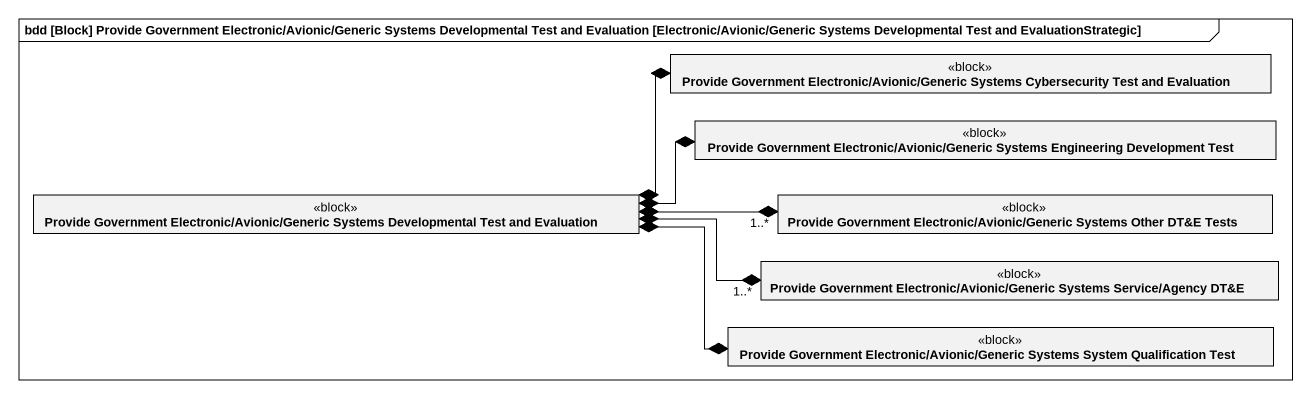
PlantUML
@startuml
mainframe bdd [Block] Provide Government Electronic/Avionic/Generic Systems Developmental Test and Evaluation [Electronic/Avionic/Generic Systems Developmental Test and EvaluationStrategic]
hide circle
hide empty members
class "Provide Government Electronic/Avionic/Generic Systems Cybersecurity Test and Evaluation" as Provide_Government <<block>>
class "Provide Government Electronic/Avionic/Generic Systems Engineering Development Test" as Provide_Government_2 <<block>>
class "Provide Government Electronic/Avionic/Generic Systems Developmental Test and Evaluation" as Provide_Government_3 <<block>>
class "Provide Government Electronic/Avionic/Generic Systems Other DT&E Tests" as Provide_Government_4 <<block>>
class "Provide Government Electronic/Avionic/Generic Systems Service/Agency DT&E" as Provide_Government_5 <<block>>
class "Provide Government Electronic/Avionic/Generic Systems System Qualification Test" as Provide_Government_6 <<block>>
Provide_Government_3 *-right-* Provide_Government
Provide_Government_3 *-right-* Provide_Government_2
Provide_Government_3 *-right-* "1..*" Provide_Government_4
Provide_Government_3 *-right-* "1..*" Provide_Government_5
Provide_Government_3 *-right-* Provide_Government_6
@enduml
